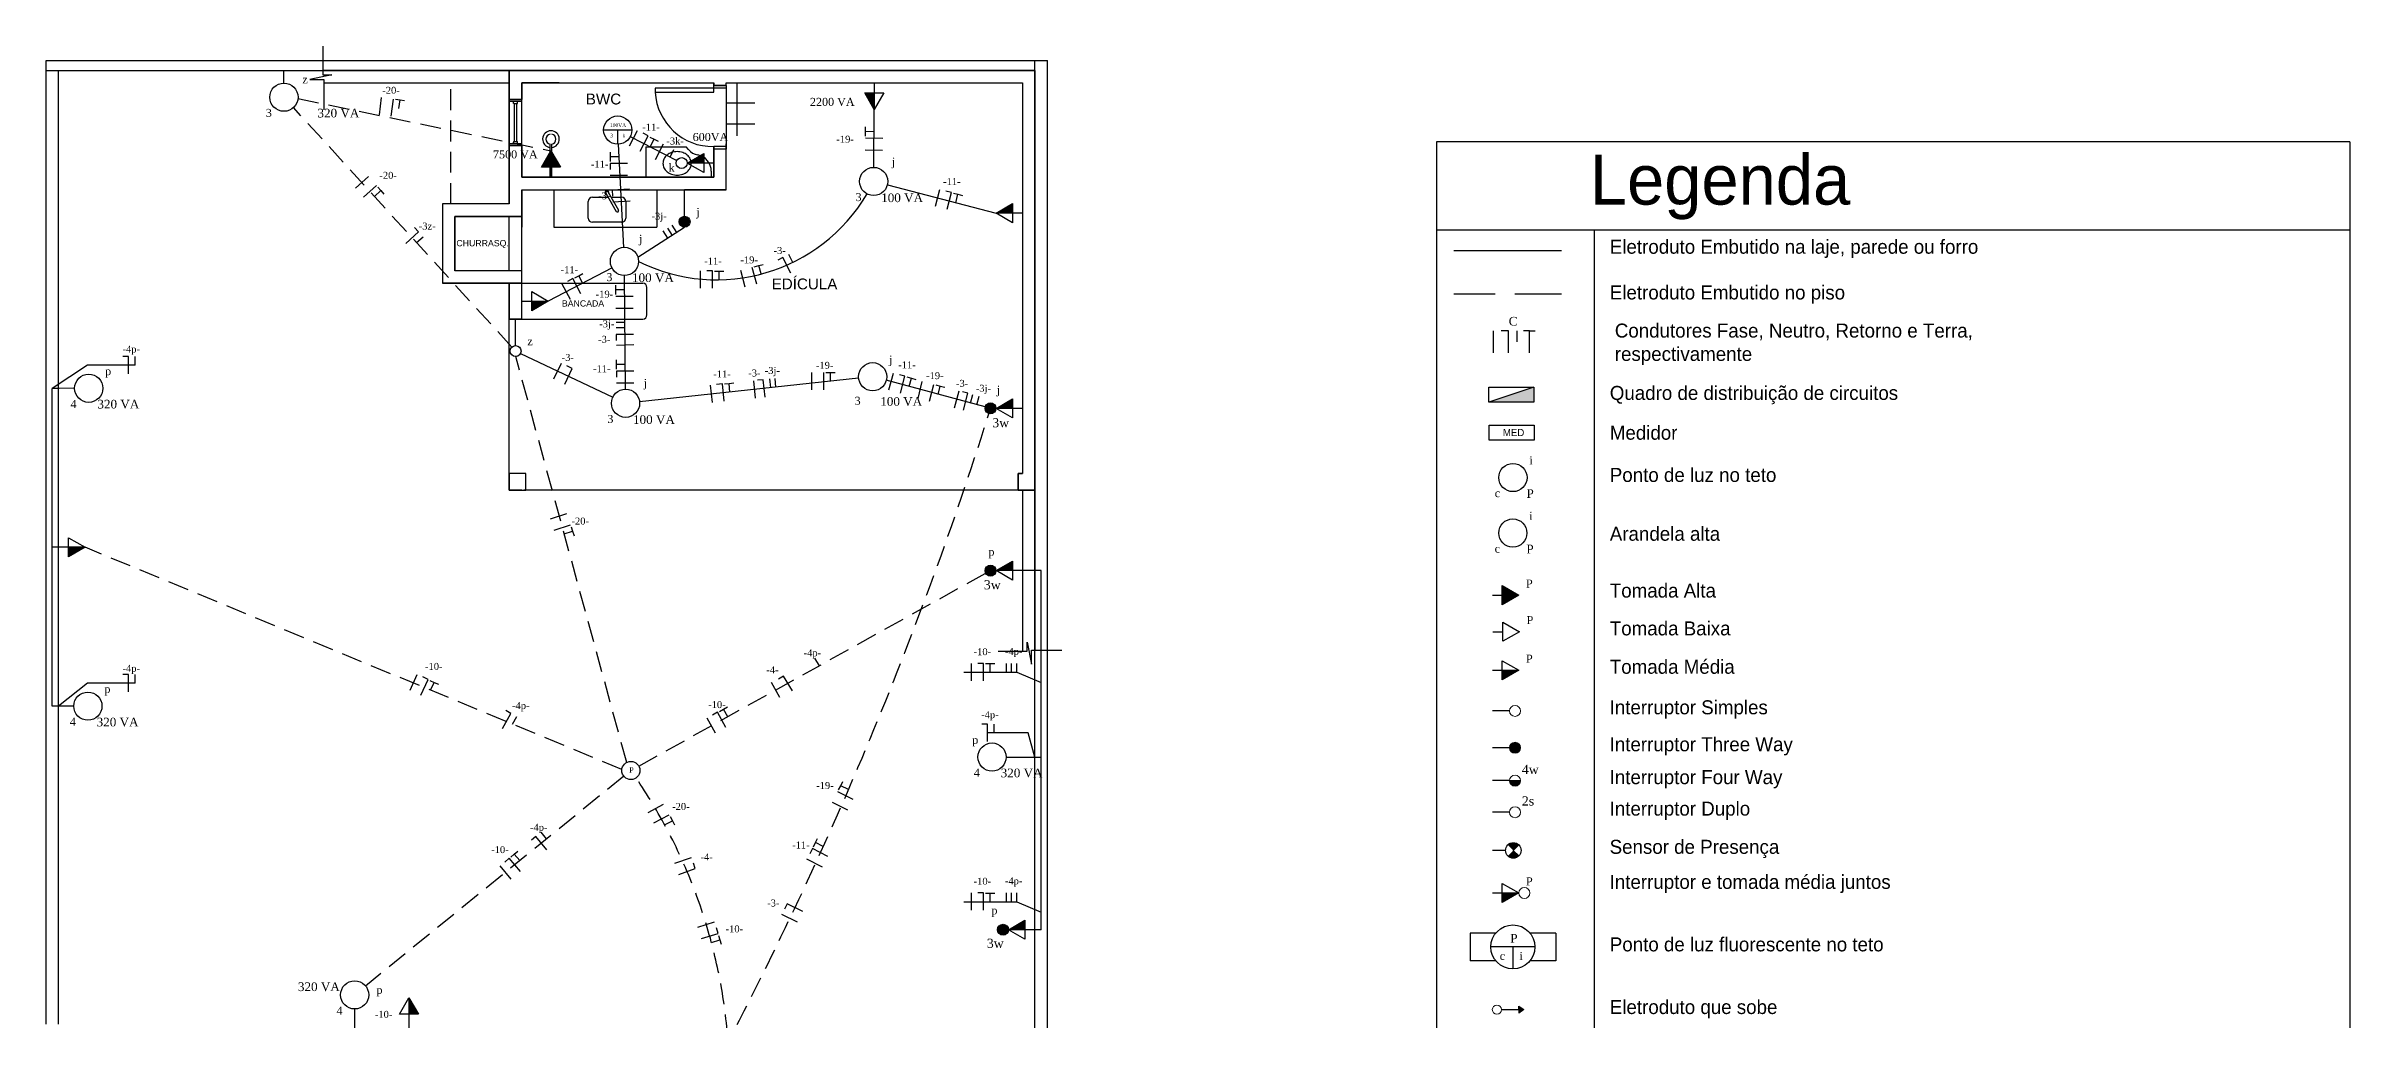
# Model space of a CAD drawing. Header units: millimetres. Extents: x 2693 to 5454, y 179 to 3196.
# Drawn here: x 2693 to 5454, y 2029 to 3196 of the extents above; entities that cross this region are included whole.
import ezdxf

# ---------------------------------------------------------------- set-up
doc = ezdxf.new("R2010")
doc.units = ezdxf.units.MM
doc.header["$LTSCALE"] = 50
doc.linetypes.add('DASHED', pattern=[0.75, 0.5, -0.25])
for name, color, linetype in [('ABE', 250, 'Continuous'), ('ALV', 250, 'Continuous'), ('Eletrical', 2, 'Continuous'), ('FIAÇÃO', 10, 'Continuous'), ('LOU', 7, 'Continuous'), ('PISO', 9, 'Continuous'), ('PROJ-COB', 7, 'DASHED'), ('TX-F', 250, 'Continuous'), ('TX-M', 250, 'Continuous')]:
    doc.layers.add(name, color=color, linetype=linetype)
doc.styles.add('ARIAL', font='times.ttf')
doc.styles.add('ROMANS', font='arial.ttf')

# ---------------------------------------------------------------- blocks, each defined once
blk = doc.blocks.new('F-N')
at = {"layer": 'FIAÇÃO'}
blk.add_line((2562, 1254.6), (2562, 1275.4), dxfattribs=at)
at = {"layer": 'FIAÇÃO', "color": 5}
blk.add_lwpolyline([(2576.3, 1254.6), (2576.3, 1275.4), (2569.3, 1275.4)], dxfattribs=at)
blk = doc.blocks.new('F-N-T')
at = {"layer": 'FIAÇÃO', "color": 1}
blk.add_line((2562, 1284.1), (2562, 1304.9), dxfattribs=at)
at = {"layer": 'FIAÇÃO', "color": 3}
blk.add_line((2584.3, 1294.3), (2584.3, 1304.7), dxfattribs=at)
at = {"layer": 'FIAÇÃO', "color": 5}
blk.add_lwpolyline([(2576.3, 1284.1), (2576.3, 1304.9), (2569.3, 1304.9)], dxfattribs=at)
at = {"layer": 'FIAÇÃO', "color": 3}
blk.add_lwpolyline([(2578.8, 1304.7), (2584.3, 1304.7), (2589.9, 1304.7)], dxfattribs=at)
blk = doc.blocks.new('F-F')
at = {"layer": 'FIAÇÃO'}
for p, q in [((2562, 1222.3), (2562, 1243.1)), ((2576.3, 1222.3), (2576.3, 1243.1))]:
    blk.add_line(p, q, dxfattribs=at)
at = {"layer": 'FIAÇÃO', "color": 3}
blk.add_line((2584.3, 1232.7), (2584.3, 1243.1), dxfattribs=at)
blk.add_lwpolyline([(2578.8, 1243.1), (2584.3, 1243.1), (2589.9, 1243.1)], dxfattribs=at)
blk = doc.blocks.new('RRR')
at = {"layer": 'FIAÇÃO', "color": 18, "true_color": 0x000000}
for p, q in [((2630.9, 1399), (2630.9, 1409.5)), ((2637.2, 1399), (2637.2, 1409.5)), ((2643.4, 1399), (2643.4, 1409.5))]:
    blk.add_line(p, q, dxfattribs=at)
blk = doc.blocks.new('RN')
at = {"layer": 'FIAÇÃO', "color": 18, "true_color": 0x000000}
blk.add_line((2653.2, 1365.5), (2653.2, 1375.9), dxfattribs=at)
at = {"layer": 'FIAÇÃO', "color": 5}
blk.add_lwpolyline([(2645.2, 1355.1), (2645.2, 1375.9), (2638.3, 1375.9)], dxfattribs=at)
blk = doc.blocks.new('F-R')
at = {"layer": 'FIAÇÃO'}
blk.add_line((2562, 1192.4), (2562, 1213.3), dxfattribs=at)
at = {"layer": 'FIAÇÃO', "color": 18, "true_color": 0x000000}
blk.add_line((2576.3, 1202.9), (2576.3, 1213.3), dxfattribs=at)

msp = doc.modelspace()

# ---------------------------------------------------------------- hatches: boundary and pattern name
for points in [[(4475.6, 2787.6), (4421.6, 2769.6), (4475.6, 2769.6)], [(4457.7, 2538.4), (4437.9, 2549.8), (4437.9, 2527)], [(4457.7, 2448.4), (4437.9, 2448.4), (4437.9, 2437)], [(4459.7, 2355.5, 1), (4446.5, 2355.5, 1)], [(4459.7, 2316.1), (4446.5, 2316.1, 1)], [(4457.7, 2181.5), (4437.9, 2181.5), (4437.9, 2170.1)]]:
    msp.add_hatch(color=256).paths.add_polyline_path(points)
h = msp.add_hatch(color=256)
edge = h.paths.add_edge_path()
edge.add_arc((4451.1, 2232.5), 9.29, 45.0002, 135)
edge.add_line((4444.5, 2239.1), (4451.1, 2232.5))
edge.add_line((4451.1, 2232.5), (4457.6, 2239.1))
edge = h.paths.add_edge_path()
edge.add_arc((4451.1, 2232.5), 9.29, 225.0002, 315)
edge.add_line((4457.6, 2226), (4451.1, 2232.5))
edge.add_line((4451.1, 2232.5), (4444.5, 2226))
h = msp.add_hatch(color=256)
h.dxf.hatch_style = 1
h.paths.add_polyline_path([(4463.7, 2041.7), (4457.5, 2045.9), (4457.5, 2041.7), (4457.5, 2037.6)])
at = {"layer": 'Eletrical'}
for points in [[(3685.4, 3120.5), (3685.4, 3140.3), (3674, 3140.3)], [(3297.9, 3071), (3286.5, 3051.2), (3309.3, 3051.2)], [(3461.2, 3056.2), (3480.9, 3056.2), (3480.9, 3067.6)], [(3831.2, 2996.3), (3850.9, 2996.3), (3850.9, 3007.7)], [(3294.7, 2890.8), (3274.9, 2890.8), (3274.9, 2879.3)], [(3831.2, 2762.3), (3850.9, 2762.3), (3850.9, 2773.7)], [(2739.7, 2595.8), (2719.9, 2595.8), (2719.9, 2584.3)], [(3831.2, 2567.8), (3850.9, 2567.8), (3850.9, 2579.3)], [(3846.2, 2137.4), (3865.9, 2137.4), (3865.9, 2148.8)], [(3127.7, 2056), (3127.7, 2036.2), (3139.2, 2036.2)]]:
    msp.add_hatch(color=256, dxfattribs=at).paths.add_polyline_path(points)
h = msp.add_hatch(color=256, dxfattribs=at)
h.dxf.hatch_style = 1
h.paths.add_polyline_path([(3464.6, 2985.9, 1), (3451.4, 2985.9, 1)])
h = msp.add_hatch(color=256, dxfattribs=at)
h.dxf.hatch_style = 1
h.paths.add_polyline_path([(3831.2, 2762.3, 1), (3818, 2762.3, 1)])
h = msp.add_hatch(color=256, dxfattribs=at)
h.dxf.hatch_style = 1
h.paths.add_polyline_path([(3831.2, 2567.8, 1), (3818, 2567.8, 1)])
h = msp.add_hatch(color=256, dxfattribs=at)
h.dxf.hatch_style = 1
h.paths.add_polyline_path([(3846.2, 2137.4, 1), (3833, 2137.4, 1)])
at = {"layer": 'PISO'}
h = msp.add_hatch(dxfattribs=at)
h.set_pattern_fill('NET', color=256, scale=200, style=0)
h.set_pattern_definition([(0, (-15103.797, 2853.36), (0, 25), []), (90, (-15103.797, 2853.36), (-25, 2e-15), [])])
h.paths.add_polyline_path([(3542.2, 3152.3), (3507.9, 3152.3), (3507.9, 3149.1), (3507.9, 3146.1), (3507.9, 3089), (3542.2, 3089)])

# ---------------------------------------------------------------- linework, layer by layer
for p, q in [((5453.6, 3081.9), (4358.9, 3081.9)), ((4358.9, 3081.9), (4358.9, 1567.5)), ((5453.6, 3081.9), (5453.6, 1567.5)), ((3457.9, 2992.5, -6), (3457.9, 2992.5, -6)), ((5453.6, 2976), (4358.9, 2976)), ((4548, 2976), (4548, 1567.5)), ((4379.7, 2951.3), (4508.8, 2951.3)), ((4379.7, 2899.4), (4429.5, 2899.4)), ((4452.8, 2899.4), (4508.8, 2899.4)), ((4427.5, 2828.9), (4427.5, 2855)), ((4455.5, 2842), (4455.5, 2855)), ((4470.3, 2855), (4463.4, 2855)), ((4470.3, 2828.9), (4470.3, 2855)), ((4470.3, 2855), (4477.2, 2855)), ((3255.4, 2837.5, -6), (3255.4, 2837.5, -6)), ((4475.6, 2787.6), (4421.6, 2769.6)), ((2700.4, 2667.9, -6), (2700.4, 2667.9, -6)), ((4426, 2538.4), (4437.9, 2538.4)), ((4426.7, 2494.6), (4438.7, 2494.6)), ((4426, 2448.4), (4437.9, 2448.4)), ((4437.9, 2448.4), (4457.7, 2448.4)), ((4446.5, 2399.7), (4426, 2399.7)), ((4446.5, 2355.5), (4426, 2355.5)), ((4446.5, 2316.1), (4426, 2316.1)), ((4446.5, 2316.1), (4459.7, 2316.1)), ((4446.5, 2278.3), (4426, 2278.3)), ((4451.1, 2232.5), (4457.6, 2239.1)), ((4441.8, 2232.5), (4426, 2232.5)), ((4451.1, 2232.5), (4457.6, 2226)), ((4426, 2181.5), (4437.9, 2181.5)), ((4437.9, 2181.5), (4457.7, 2181.5)), ((4430.1, 2133.5), (4399.3, 2133.5)), ((4399.3, 2133.5), (4399.3, 2100.2)), ((4501.9, 2133.5), (4471, 2133.5)), ((4501.9, 2133.5), (4501.9, 2100.2)), ((4430.1, 2100.2), (4399.3, 2100.2)), ((4477, 2116.8), (4424.2, 2116.8)), ((4450.6, 2116.8), (4450.6, 2090.5)), ((4501.9, 2100.2), (4471, 2100.2)), ((4457.5, 2041.7), (4457.5, 2045.9)), ((4457.5, 2045.9), (4463.7, 2041.7)), ((4436.9, 2041.7), (4457.5, 2041.7)), ((4457.5, 2041.7), (4457.5, 2037.6)), ((4463.7, 2041.7), (4457.5, 2037.6))]:
    msp.add_line(p, q)
for points in [[(4445.4, 2828.9), (4445.4, 2855), (4436.7, 2855)], [(4421.6, 2787.6), (4475.6, 2787.6), (4475.6, 2769.6), (4421.6, 2769.6), (4421.6, 2787.6)], [(4422.3, 2742), (4476.2, 2742), (4476.2, 2724.1), (4422.3, 2724.1), (4422.3, 2742)]]:
    msp.add_lwpolyline(points)
for points in [[(4437.9, 2549.8), (4457.7, 2538.4), (4437.9, 2527)], [(4438.7, 2506), (4458.5, 2494.6), (4438.7, 2483.1)], [(4437.9, 2459.8), (4457.7, 2448.4), (4437.9, 2437)], [(4437.9, 2192.9), (4457.7, 2181.5), (4437.9, 2170.1)]]:
    msp.add_lwpolyline(points, close=True)
for centre, radius in [((4450.6, 2679.4), 16.9), ((4450.5, 2612.9), 16.9), ((4451.1, 2232.5), 9.29), ((4450.6, 2116.8), 26.4)]:
    msp.add_circle(centre, radius)
at = {"lineweight": 20}
for centre, radius in [((4453.1, 2399.7), 6.58), ((4453.1, 2355.5), 6.58), ((4453.1, 2316.1), 6.58), ((4453.1, 2278.3), 6.58), ((4464.3, 2181.5), 6.58), ((4431.4, 2041.7), 5.48)]:
    msp.add_circle(centre, radius, dxfattribs=at)
at = {"layer": 'ABE'}
for p, q in [((3262.9, 3132.3, -6), (3247.9, 3132.3, -6)), ((3253.9, 3127.5, -6), (3253.9, 3082.1, -6)), ((3256.9, 3082.1, -6), (3256.9, 3127.5, -6)), ((3247.9, 3077.3, -6), (3262.9, 3077.3, -6)), ((3262.9, 2912.3, -6), (3247.9, 2912.3, -6))]:
    msp.add_line(p, q, dxfattribs=at)
at = {"layer": 'ALV', "elevation": -6}
for points in [[(3877.9, 3124.3), (3877.9, 3167.3), (3247.9, 3167.3), (3247.9, 3132.3), (3262.9, 3132.3), (3262.9, 3152.3), (3307.9, 3152.3), (3492.9, 3152.3), (3492.9, 3149.1), (3507.9, 3149.1), (3507.9, 3152.3), (3862.9, 3152.3), (3862.9, 2684.3), (3857.9, 2684.3), (3857.9, 2664.3), (3862.9, 2664.3), (3877.9, 2664.3)], [(3262.9, 2927.3), (3182.9, 2927.3), (3182.9, 2992.3), (3262.9, 2992.3), (3262.9, 3024.3), (3507.9, 3024.3), (3507.9, 3073.1), (3492.9, 3073.1), (3492.9, 3039.3), (3422.9, 3039.3), (3262.9, 3039.3), (3262.9, 3077.3), (3247.9, 3077.3), (3247.9, 3039.3), (3247.9, 3024.3), (3247.9, 3007.3), (3167.9, 3007.3), (3167.9, 2912.3), (3247.9, 2912.3), (3262.9, 2912.3)], [(3262.9, 2912.3), (3247.9, 2912.3), (3247.9, 2869.3), (3262.9, 2869.3)], [(3267.9, 2684.3), (3247.9, 2684.3), (3247.9, 2664.3), (3262.9, 2664.3), (3267.9, 2664.3)]]:
    msp.add_lwpolyline(points, close=True, dxfattribs=at)
at = {"layer": 'Eletrical'}
for p, q in [((2977.9, 3152.1, -6), (2977.7, 3167.3, -6)), ((3685.4, 3152.3, -6), (3685.4, 3120.5, -6)), ((3684.8, 3051.1, -6), (3685.4, 3120.5, -6)), ((3385.2, 2955.2, -6), (3378.8, 3078.9, -6)), ((3392.9, 3088, -6), (3448.7, 3059.2, -6)), ((3297.9, 3039.3, -6), (3297.9, 3051.2, -6)), ((3492.9, 3056.2, -6), (3461.2, 3056.2, -6)), ((3457.9, 2992.5, -6), (3457.9, 3024.3, -6)), ((3701, 3030, -6), (3831.2, 2996.3, -6)), ((3862.9, 2996.3, -6), (3831.2, 2996.3, -6)), ((3402.1, 2943.5, -6), (3458, 2979.3, -6)), ((3371.1, 2930.6, -6), (3294.7, 2890.8, -6)), ((3387.2, 2785.3, -3.3), (3386.2, 2921.5, -5.7)), ((3262.9, 2890.8, -6), (3294.7, 2890.8, -6)), ((3255.4, 2837.5, -6), (3255.4, 2869.3, -6)), ((3261.4, 2828.1, -5.9), (3372.1, 2775.6, -3.3)), ((3666.6, 2798.4, -5.8), (3404.1, 2770.2, -3.2)), ((3818.2, 2764, -11.7), (3699.7, 2795.9, -6.7)), ((2700.4, 2405.3, -6), (2700.4, 2786.2, -6)), ((2708.8, 2786.2, 0.4), (2700.4, 2786.2, -6)), ((2727.1, 2786.4, 0.4), (2708.8, 2786.2, 0.4)), ((3862.9, 2762.3, -12), (3831.2, 2762.3, -12)), ((3885.4, 2567.8, -6), (3831.2, 2567.8, -6)), ((3885.4, 2137.4, -6), (3885.4, 2567.8, -6)), ((2707.9, 2405.3, -6), (2700.4, 2405.3, -6)), ((2726.2, 2405.4, -6), (2707.9, 2405.3, -6)), ((3869.8, 2373.6, -1.8), (3821.1, 2373.6, -1.8)), ((3877.9, 2344.4, -6), (3869.8, 2373.6, -1.8)), ((3843.3, 2344.4, -6), (3885.4, 2344.4, -6)), ((3885.4, 2137.4, -6), (3846.2, 2137.4, -6))]:
    msp.add_line(p, q, dxfattribs=at)
at = {"layer": 'Eletrical', "linetype": 'DASHED'}
for p, q in [((3251, 2835.8, -6), (2989.3, 3122.7, -6)), ((2994.7, 3133.5, -6), (3297.9, 3071, -6)), ((3388.7, 2337.9, -6), (3255.8, 2824.3, -6)), ((3382.9, 2329.6, -6), (2739.7, 2595.8, -6)), ((3403.2, 2333.6, -6), (3818.8, 2564.7, -6)), ((3385.2, 2321.4, -6), (3075.8, 2070, -6))]:
    msp.add_line(p, q, dxfattribs=at)
at = {"layer": 'Eletrical'}
for points, elevation in [([(3696.8, 3140.3), (3685.4, 3120.5), (3674, 3140.3)], -6), ([(3286.5, 3051.2), (3297.9, 3071), (3309.3, 3051.2)], -6), ([(3480.9, 3044.8), (3461.2, 3056.2), (3480.9, 3067.6)], -6), ([(3850.9, 2984.8), (3831.2, 2996.3), (3850.9, 3007.7)], -6), ([(3274.9, 2902.2), (3294.7, 2890.8), (3274.9, 2879.3)], -6), ([(3850.9, 2750.8), (3831.2, 2762.3), (3850.9, 2773.7)], -12), ([(2719.9, 2607.2), (2739.7, 2595.8), (2719.9, 2584.3)], -6), ([(3850.9, 2556.4), (3831.2, 2567.8), (3850.9, 2579.3)], -6), ([(3865.9, 2126), (3846.2, 2137.4), (3865.9, 2148.8)], -6), ([(3116.3, 2036.2), (3127.7, 2056), (3139.2, 2036.2)], -6)]:
    msp.add_lwpolyline(points, close=True, dxfattribs=dict(at, elevation=elevation))
at = {"layer": 'Eletrical', "elevation": -6}
for points in [[(3394.8, 3095.8), (3361, 3095.8)], [(3377.9, 3078.9), (3377.9, 3095.8)], [(2739.7, 2595.8), (2700.4, 2595.8)], [(3127.7, 2056), (3127.7, 2016.8), (3062.9, 2016.8), (3062.9, 2024.3), (3062.7, 2042.5)]]:
    msp.add_lwpolyline(points, dxfattribs=at)
at = {"layer": 'Eletrical'}
for points in [[(2799.6, 2814), (2742.6, 2814), (2700.4, 2786.2)], [(2799.6, 2433), (2742.6, 2433), (2707.9, 2405.3)]]:
    msp.add_lwpolyline(points, dxfattribs=at)
for points in [[(3792.5, 2446.2, -3.8), (3856.1, 2446.2, -8.9), (3885.4, 2433.7, -6)], [(3792.5, 2171, -3.8), (3856.1, 2171, -8.9), (3885.4, 2158.6, -6)]]:
    msp.add_polyline3d(points, dxfattribs=at)
for centre, radius in [((2977.9, 3135.2, -6), 16.9), ((3377.9, 3095.8, -6), 16.9), ((3454.6, 3056.2, -6), 6.58), ((3684.6, 3034.2, -6), 16.9), ((3458, 2985.9, -6), 6.58), ((3386, 2938.4, -6), 16.9), ((3255.5, 2830.9, -6), 6.58), ((3683.4, 2800.2, -6), 16.9), ((2744, 2786.4, 0.4), 16.9), ((3387.3, 2768.4, -3), 16.9), ((3824.6, 2762.3, -12), 6.58), ((3824.6, 2567.8, -6), 6.58), ((2743, 2405.4, -6), 16.9), ((3826.4, 2344.4, -6), 16.9), ((3393.7, 2328.3, -6), 10.9), ((3839.6, 2137.4, -6), 6.58), ((3062.7, 2059.4, -6), 16.9)]:
    msp.add_circle(centre, radius, dxfattribs=at)
msp.add_arc((3496.4, 3125.7, -6), 209.3, 243.4851, 329.4757, dxfattribs=at)
at = {"layer": 'Eletrical', "linetype": 'DASHED'}
for centre, radius, start, end in [((-614.1, 4155.4, -18), 4652.2, 323.0337, 342.5752), ((2869, 1956.7, -6), 642.9, 291.3357, 34.3393)]:
    msp.add_arc(centre, radius, start, end, dxfattribs=at)
at = {"layer": 'FIAÇÃO', "color": 18, "true_color": 0x000000}
for p, q in [((3386.6, 2865, -4.7), (3376.2, 2865, -4.7)), ((3386.6, 2858.8, -4.7), (3376.2, 2858.8, -4.7)), ((3561.3, 2787.1, -4.8), (3560.2, 2797.5, -4.8)), ((3567.5, 2787.8, -4.8), (3566.4, 2798.1, -4.8)), ((3800.7, 2768.7, -11.3), (3803.4, 2778.8, -11.3)), ((3808.4, 2766.6, -11.3), (3811.1, 2776.7, -11.3)), ((3619.7, 2453.9, -6), (3614.3, 2462.8, -6))]:
    msp.add_line(p, q, dxfattribs=at)
at = {"layer": 'FIAÇÃO'}
for p, q in [((3397.2, 2838.4, -4.2), (3376.4, 2837.8, -4.2)), ((3543.1, 2774.7, -4.6), (3541.2, 2795.4, -4.6)), ((3781.5, 2763.1, -10.3), (3787, 2783.2, -10.3)), ((3572.1, 2415.6, -6), (3562, 2433.8, -6))]:
    msp.add_line(p, q, dxfattribs=at)
at = {"layer": 'FIAÇÃO', "color": 5}
for points, elevation in [([(3397, 2850.7), (3376.2, 2850.7), (3376.2, 2843.8)], -4.7), ([(3554.4, 2775.9), (3552.2, 2796.6), (3545.3, 2795.9)], -4.8), ([(3792.2, 2760.2), (3797.6, 2780.3), (3790.9, 2782.1)], -10.7), ([(3587.2, 2423.6), (3576.4, 2441.4), (3570.5, 2437.8)], -6)]:
    msp.add_lwpolyline(points, dxfattribs=dict(at, elevation=elevation))
at = {"layer": 'LOU'}
for p, q in [((3296.9, 3039.3, -6), (3296.9, 3079, -6)), ((3298.9, 3039.3, -6), (3298.9, 3079, -6)), ((3411.6, 3075.7, -6), (3459.8, 3075.7, -6)), ((3411.6, 3075.7, -6), (3411.6, 3039.3, -6)), ((3298.9, 3039.3, -6), (3296.9, 3039.3, -6)), ((3492.9, 3039.3, -6), (3422.9, 3039.3, -6))]:
    msp.add_line(p, q, dxfattribs=at)
at = {"layer": 'LOU', "elevation": -6}
msp.add_lwpolyline([(3466.1, 3055.9, 0.116509), (3464.9, 3061.1, 0.10422), (3461.2, 3065.8, 0.090532), (3455.8, 3068.8, 0.08277), (3449.1, 3070, 0.08277), (3442.5, 3068.8, 0.090532), (3437.1, 3065.8, 0.10422), (3433.3, 3061.1, 0.116509), (3432.1, 3055.9, 0.116509), (3433.3, 3050.6, 0.10422), (3437.1, 3045.9, 0.090532), (3442.5, 3042.9, 0.08277), (3449.1, 3041.8, 0.08277), (3455.8, 3042.9, 0.090532), (3461.2, 3045.9, 0.10422), (3464.9, 3050.6, 0.116509)], format="xyb", close=True, dxfattribs=at)
at = {"layer": 'LOU'}
for radius, start, end in [(10, 275.7392, 264.2608), (6, 99.5941, 260.4059), (6, 279.5941, 80.4059)]:
    msp.add_arc((3297.9, 3084.9, -6), radius, start, end, dxfattribs=at)
at = {"layer": 'PISO'}
for p, q in [((3507.9, 3149.1, -6), (3492.9, 3149.1, -6)), ((3507.9, 3149.1, -6), (3507.9, 3146.1, -6)), ((3247.9, 3132.3, -6), (3247.9, 3077.3, -6)), ((3262.9, 3129.9, -6), (3247.9, 3129.9, -6)), ((3262.9, 3077.3, -6), (3262.9, 3132.3, -6)), ((3507.9, 3146.1, -6), (3492.9, 3146.1, -6)), ((3247.9, 3079.7, -6), (3262.9, 3079.7, -6)), ((3252.9, 3082.1, -6), (3252.9, 3079.7, -6)), ((3252.9, 3082.1, -6), (3257.9, 3082.1, -6)), ((3257.9, 3079.7, -6), (3257.9, 3082.1, -6)), ((3492.9, 3076.1, -6), (3492.9, 3073.1, -6)), ((3507.9, 3076.1, -6), (3492.9, 3076.1, -6)), ((3507.9, 3073.1, -6), (3492.9, 3073.1, -6)), ((3507.9, 3076.1, -6), (3507.9, 3073.1, -6)), ((3507.9, 3076.1, -6), (3507.9, 3073.1, -6))]:
    msp.add_line(p, q, dxfattribs=at)
at = {"layer": 'PROJ-COB'}
msp.add_line((3177.9, 3007.3, -6), (3177.9, 3152.3, -6), dxfattribs=at)
at = {"layer": 'TX-F'}
for p, q in [((2692.9, 3179.3, -6), (3892.9, 3179.3, -6)), ((2692.9, 2024.3, -6), (2692.9, 3179.3, -6)), ((3024.5, 3196.5, -6), (3024.5, 3161.8, -6)), ((3877.9, 1884.3, -6), (3877.9, 3179.3, -6)), ((3892.9, 1884.3, -6), (3892.9, 3179.3, -6)), ((2692.9, 3167.3, -6), (3877.9, 3167.3, -6)), ((2707.9, 2024.3, -6), (2707.9, 3167.3, -6)), ((3035.2, 3161.8, -6), (3009, 3156.5, -6)), ((3009, 3156.5, -6), (3025.7, 3156.5, -6)), ((3247.9, 3167.3, -6), (3024.5, 3167.3, -6)), ((3024.5, 3161.8, -6), (3035.2, 3161.8, -6)), ((3025.7, 3156.5, -6), (3025.7, 3120.1, -6)), ((3025.7, 3152.3, -6), (3247.9, 3152.3, -6)), ((3247.9, 3039.3, -6), (3247.9, 3167.3, -6)), ((3247.9, 3167.3, -6), (3877.9, 3167.3, -6)), ((3262.9, 3152.3, -6), (3262.9, 3152.3, -6)), ((3307.9, 3152.3, -6), (3262.9, 3152.3, -6)), ((3262.9, 3152.3, -6), (3262.9, 3132.3, -6)), ((3307.9, 3152.3, -6), (3492.9, 3152.3, -6)), ((3492.9, 3149.1, -6), (3492.9, 3152.3, -6)), ((3492.9, 3141.1, -6), (3492.9, 3149.1, -6)), ((3507.9, 3152.3, -6), (3862.9, 3152.3, -6)), ((3507.9, 3149.1, -6), (3507.9, 3152.3, -6)), ((3862.9, 3152.3, -6), (3862.9, 2684.3, -6)), ((3877.9, 3167.3, -6), (3877.9, 3124.3, -6)), ((3252.9, 3127.5, -6), (3252.9, 3129.9, -6)), ((3253.9, 3127.5, -6), (3252.9, 3127.5, -6)), ((3253.9, 3127.5, -6), (3257.9, 3127.5, -6)), ((3257.9, 3127.5, -6), (3257.9, 3129.9, -6)), ((3492.9, 3146.1, -6), (3422.9, 3146.1, -6)), ((3422.9, 3146.1, -6), (3422.9, 3141.1, -6)), ((3422.9, 3141.1, -6), (3492.9, 3141.1, -6)), ((3492.9, 3141.1, -6), (3492.9, 3146.1, -6)), ((3507.9, 3146.1, -6), (3507.9, 3076.1, -6)), ((3877.9, 3124.3, -6), (3877.9, 2472.6, -6)), ((3262.9, 3077.3, -6), (3262.9, 3039.3, -6)), ((3462.6, 3072.5, -6), (3459.8, 3075.7, -6)), ((3492.9, 3039.3, -6), (3492.9, 3076.1, -6)), ((3507.9, 3024.3, -6), (3507.9, 3079.3, -6)), ((3247.9, 3024.3, -6), (3247.9, 3039.3, -6)), ((3262.9, 3039.3, -6), (3492.9, 3039.3, -6)), ((3490, 3046.4, -6), (3490, 3039.3, -6)), ((3247.9, 3007.3, -6), (3247.9, 3024.3, -6)), ((3247.9, 3007.3, -6), (3247.9, 3024.3, -6)), ((3262.9, 2912.3, -6), (3262.9, 3024.3, -6)), ((3262.9, 2912.3, -6), (3262.9, 3024.3, -6)), ((3262.9, 2912.3, -6), (3262.9, 3024.3, -6)), ((3262.9, 3024.3, -6), (3507.9, 3024.3, -6)), ((3262.9, 3024.3, -6), (3262.9, 2979.3, -6)), ((3301.4, 3024.3, -6), (3301.4, 2979.3, -6)), ((3342.6, 2990.3, -6), (3342.6, 3010.3, -6)), ((3347.6, 3015.3, -6), (3366.4, 3015.3, -6)), ((3363.7, 3020, -6), (3376.2, 2998.3, -6)), ((3366.3, 3021.5, -6), (3378.8, 2999.8, -6)), ((3369.9, 3015.3, -6), (3382.6, 3015.3, -6)), ((3387.6, 3010.3, -6), (3387.6, 2990.3, -6)), ((3424.9, 3024.3, -6), (3424.9, 2979.3, -6)), ((3507.9, 3024.3, -6), (3457.9, 3024.3, -6)), ((3247.9, 3007.3, -6), (3167.9, 3007.3, -6)), ((3167.9, 3007.3, -6), (3167.9, 2912.3, -6)), ((3262.9, 2992.3, -6), (3182.9, 2992.3, -6)), ((3182.9, 2992.3, -6), (3182.9, 2927.3, -6)), ((3247.9, 2927.3, -6), (3247.9, 2992.3, -6)), ((3382.6, 2985.3, -6), (3347.6, 2985.3, -6)), ((3301.4, 2979.3, -6), (3424.9, 2979.3, -6)), ((3262.9, 2927.3, -6), (3182.9, 2927.3, -6)), ((3247.9, 2912.3, -6), (3167.9, 2912.3, -6)), ((3247.9, 2869.3, -6), (3247.9, 2912.3, -6)), ((3262.9, 2869.3, -6), (3262.9, 2912.3, -6)), ((3262.9, 2869.3, -6), (3262.9, 2912.3, -6)), ((3262.9, 2869.3, -6), (3262.9, 2912.3, -6)), ((3262.9, 2912.3, -6), (3407.9, 2912.3, -6)), ((3412.9, 2874.3, -6), (3412.9, 2907.3, -6)), ((3262.9, 2869.3, -6), (3247.9, 2869.3, -6)), ((3247.9, 2684.3, -6), (3247.9, 2869.3, -6)), ((3262.9, 2869.3, -6), (3407.9, 2869.3, -6)), ((3247.9, 2664.3, -6), (3247.9, 2684.3, -6)), ((3267.9, 2684.3, -6), (3247.9, 2684.3, -6)), ((3267.9, 2664.3, -6), (3267.9, 2684.3, -6)), ((3857.9, 2664.3, -6), (3857.9, 2684.3, -6)), ((3857.9, 2684.3, -6), (3862.9, 2684.3, -6)), ((3262.9, 2664.3, -6), (3247.9, 2664.3, -6)), ((3262.9, 2664.3, -6), (3267.9, 2664.3, -6)), ((3857.9, 2664.3, -6), (3265.4, 2664.3, -6)), ((3862.9, 2664.3, -6), (3857.9, 2664.3, -6)), ((3862.9, 2664.3, -6), (3862.9, 2471.4, -6)), ((3877.9, 2664.3, -6), (3862.9, 2664.3, -6)), ((3877.9, 2472.6, -6), (3877.9, 2664.3, -6)), ((3833.7, 2471.4, -6), (3868.4, 2471.4, -6)), ((3868.4, 2471.4, -6), (3868.4, 2482.1, -6)), ((3868.4, 2482.1, -6), (3873.7, 2455.9, -6)), ((3873.7, 2455.9, -6), (3873.7, 2472.6, -6)), ((3873.7, 2472.6, -6), (3910.1, 2472.6, -6))]:
    msp.add_line(p, q, dxfattribs=at)
for centre, radius, start, end in [((3491.6, 3144.9, -6), 68.8, 183.1335, 271.1087), ((3477.7, 3085.6, -6), 20, 221.1194, 258.9554), ((3470, 3046.4, -6), 20, 0, 78.9554), ((3347.6, 3010.3, -6), 5, 90, 180), ((3365, 3020.7, -6), 2.5, 336.8699, 263.1301), ((3365, 3020.7, -6), 1.5, 30, 210), ((3382.6, 3010.3, -6), 5, 0, 90), ((3347.6, 2990.3, -6), 5, 180, 270), ((3377.5, 2999.1, -6), 1.5, 210, 30), ((3382.6, 2990.3, -6), 5, 270, 0), ((3407.9, 2907.3, -6), 5, 0, 90), ((3407.9, 2874.3, -6), 5, 270, 0)]:
    msp.add_arc(centre, radius, start, end, dxfattribs=at)

# ---------------------------------------------------------------- block references
for name, p, rotation in [('RRR', (1978, 368.7, -6), 32.65564163813524), ('RN', (340, 4000.8, -6), 312.3717544324907), ('RN', (1842, 517.2, -6), 26.9629137918308), ('RN', (269.8, 2488.7, -6), 330.7515272602957), ('RN', (2094.6, -486.7, -6), 39.09485155727199)]:
    msp.add_blockref(name, p, dxfattribs=dict(rotation=rotation))
for name, p in [('RN', (146.4, 1448.5)), ('RN', (146.4, 1067.5)), ('RRR', (1212.7, 1047.1, -8.9)), ('RN', (1175.9, 1008, -1.8)), ('RRR', (1212.7, 772, -8.9))]:
    msp.add_blockref(name, p)
at = {"layer": 'FIAÇÃO', "lineweight": 20}
for name, p, rotation in [('F-F', (396.1, 2226.2, -6), 352.7231363786206), ('F-N-T', (526.6, 3110.6, -6), 332.7052643042379), ('F-F', (4894.6, 498.6, -6), 89.48512911583947), ('F-N-T', (4673.9, 479.4, -6), 90), ('F-R', (599.5, 3175.9, -6), 332.7052643042391), ('F-F', (457.8, 4151.8, -6), 311.1365197791555), ('F-N', (4777.9, 516.7, -6), 92.95777370671546), ('F-N-T', (956.5, 2404.3, -6), 345.4679755550657), ('F-F', (1380.6, 1054.2, -6), 15.25182791112462), ('F-N-T', (1659.9, 557.5, -6), 27.95095835270168), ('F-F', (4618.9, 319.9, -5.5), 90), ('F-N', (449, 2762.1, -4.9), 334.6210545043486), ('F-N-T', (4681.3, 230.5, -3.8), 90), ('F-N-T', (1081.4, 1218.5, -4.3), 6.140390108766216), ('F-N-T', (895.3, 2209.9, -7.9), 344.9437387095757), ('F-F', (956.5, 2206.5, -9.3), 346.0324583145362), ('F-F', (1348.1, 4693.5, -6), 287.8586093668482), ('F-N-T', (264.9, 2326.2, -6), 335.3449963433113), ('F-N-T', (1879.3, 6.2, -6), 29.05766187270205), ('F-F', (3606.6, -557.4, -18), 63.54276092507158), ('F-F', (1136.9, 3972.3, -6), 297.8520678517048), ('F-N-T', (3604.7, -653.1, -18), 63.01027326539685), ('F-N-T', (2132.6, -440.8, -6), 40.42236417774741), ('F-N', (1412.9, 4217.8, -6), 289.3784196021588), ('F-N', (3599, -706.1, -18), 64.02112273174794), ('F-N-T', (1498.3, 4216.5, -6), 286.965516700064)]:
    msp.add_blockref(name, p, dxfattribs=dict(at, rotation=rotation))
for name, p in [('F-N-T', (915.2, 1622.1, -6)), ('F-F', (1048.5, 1562.1, -5.5)), ('F-N-T', (1240, 1151.8, -6.4)), ('F-N-T', (1240, 876.7, -6.4))]:
    msp.add_blockref(name, p, dxfattribs=at)

# ---------------------------------------------------------------- texts
for s, p in [('Eletroduto Embutido na laje, parede ou forro', (4566.7, 2947.6)), ('Eletroduto Embutido no piso', (4566.7, 2892.8)), ('Quadro de distribuição de circuitos', (4566.7, 2772.4)), ('Medidor', (4566.7, 2724.7))]:
    msp.add_text(s, height=16.78).set_placement(p)
at = {"lineweight": 20, "style": 'ARIAL'}
for s, height, p in [('C', 10.4, (4445.6, 2861.5)), ('i', 9.59, (4470.3, 2695.2)), ('c', 9.59, (4428.8, 2655.9)), ('i', 9.59, (4470.2, 2628.7)), ('c', 9.59, (4428.7, 2589.4)), ('4w', 10.97, (4461.3, 2324.1)), ('2s', 10.97, (4461.3, 2286.3)), ('c', 9.59, (4434.8, 2101.3)), ('i', 9.59, (4458.5, 2101.1))]:
    msp.add_text(s, height=height, dxfattribs=at).set_placement(p)
at = {"attachment_point": 1}
for s, width, gutter_width, insert, char_height in [('Legenda', 214.035, 6.25, (4542.8, 3066.4), 59.93), ('Condutores Fase, Neutro, Retorno e Terra, ^Jrespectivamente', 1102.263, 51.6, (4572.7, 2863.9), 16.78), ('MED', 4.982, 6.25, (4438.6, 2737.6), 8.63), ('Ponto de luz no teto', 574.736, 51.6, (4566.7, 2690.9), 16.78), ('Arandela alta', 622.828, 51.6, (4566.7, 2620.4), 16.78), ('Tomada Alta', 320.477, 51.6, (4566.7, 2552.3), 16.78), ('Tomada Baixa', 414.667, 51.6, (4566.7, 2507), 16.78), ('Tomada Média', 354.117, 51.6, (4566.7, 2461), 16.78), ('Interruptor Simples', 354.117, 51.6, (4566.5, 2412.4), 16.78), ('Interruptor Three Way', 354.117, 51.6, (4566.5, 2368.1), 16.78), ('Interruptor Four Way', 354.117, 51.6, (4566.5, 2328.7), 16.78), ('Interruptor Duplo', 354.117, 51.6, (4566.5, 2291), 16.78), ('Sensor de Presença', 354.117, 51.6, (4566.5, 2245.2), 16.78), ('Interruptor e tomada média juntos', 354.117, 51.6, (4566.5, 2203.2), 16.78), ('Ponto de luz fluorescente no teto', 574.736, 51.6, (4566.7, 2128.3), 16.78), ('Eletroduto que sobe', 574.736, 51.6, (4566.7, 2053.2), 16.78)]:
    msp.add_mtext_dynamic_manual_height_columns(s, width=width, gutter_width=gutter_width, heights=[0], dxfattribs=dict(at, insert=insert, char_height=char_height))
at = {"lineweight": 20, "width": 59.54, "attachment_point": 8, "style": 'ARIAL'}
for insert, char_height in [((4471.2, 2655), 10.402), ((4471.1, 2588.5), 10.402), ((4470.3, 2547.5), 9.589), ((4471, 2503.7), 9.589), ((4470.3, 2457.5), 9.589), ((4470.3, 2190.6), 9.589), ((4451.8, 2122), 10.402)]:
    msp.add_mtext('{\\H0.0275x;\\P\\P}P', dxfattribs=dict(at, insert=insert, char_height=char_height))
at = {"layer": 'Eletrical', "style": 'ARIAL'}
for s, height, p in [('z', 9.59, (3000, 3151.7, -6)), ('3', 9.59, (2956.2, 3111.6, -6)), ('k', 9.59, (3438.9, 3046, -6)), ('j', 9.59, (3706.4, 3053.2, -6)), ('3', 9.59, (3662.9, 3010.7, -6)), ('j', 9.59, (3472.1, 2992.9, -6)), ('j', 9.59, (3403.4, 2960.8, -6)), ('3', 9.59, (3364.3, 2914.8, -6)), ('z', 9.59, (3269.6, 2837.9, -6)), ('j', 9.59, (3703.1, 2816, -6)), ('p', 9.59, (2763.7, 2802.1, 0.4)), ('j', 9.59, (3409, 2788, -6)), ('j', 9.59, (3832.2, 2779.8, -6)), ('4', 9.59, (2722.2, 2762.8, 0.4)), ('3', 9.59, (3661.8, 2766.6)), ('3', 9.59, (3365.5, 2744.8, -3)), ('3w', 10.97, (3826.7, 2739.6, -6)), ('p', 9.59, (3822.1, 2585.7, -6)), ('3w', 10.97, (3816.6, 2545.4, -6)), ('p', 9.59, (2762.8, 2421.2, -6)), ('4', 9.59, (2721.3, 2381.9, -6)), ('p', 9.59, (3802.7, 2360.2, -6)), ('4', 9.59, (3804.6, 2320.9, -6)), ('p', 9.59, (3825.7, 2155.9, -6)), ('3w', 10.97, (3820.2, 2115.7, -6)), ('4', 9.59, (3041, 2035.8, -6)), ('p', 9.59, (3088.8, 2060.6, -6))]:
    msp.add_text(s, height=height, dxfattribs=at).set_placement(p)
at = {"layer": 'Eletrical', "lineweight": 20, "style": 'ARIAL'}
for s, p in [('100VA', (3368.7, 3099.5)), ('3', (3368.9, 3087.1)), ('k', (3383.7, 3087.1))]:
    msp.add_text(s, height=4.28, dxfattribs=at).set_placement(p)
at = {"layer": 'Eletrical', "style": 'ARIAL'}
for s, insert, char_height, width, attachment_point in [('{\\H0.0275x;\\P\\P}320 VA', (3043.2, 3110.7, -6), 10.402, 59.54, 8), ('{\\H0.0275x;\\P\\P}2200 VA', (3635, 3124.6, -6), 9.589, 59.54, 8), ('{\\H0.0275x;\\P\\P}600VA', (3489, 3093.2, -6), 9.589, 59.54, 2), ('{\\H0.0275x;\\P\\P}7500 VA', (3255.2, 3061.7, -6), 9.589, 59.54, 8), ('{\\H0.0275x;\\P\\P}100 VA', (3718.7, 3009.2, -6), 10.402, 59.54, 8), ('{\\H0.0275x;\\P\\P}100 VA', (3420.1, 2913.4, -6), 10.402, 59.54, 8), ('{\\H0.0275x;\\P\\P}320 VA', (2779.5, 2761.9, 0.4), 10.402, 59.54, 8), ('{\\H0.0275x;\\P\\P}100 VA', (3717.6, 2765.1), 10.402, 59.54, 8), ('{\\H0.0275x;\\P\\P}100 VA', (3421.3, 2743.4, -3), 10.402, 59.54, 8), ('{\\H0.0275x;\\P\\P}320 VA', (2778.6, 2380.9, -6), 10.402, 59.54, 8), ('{\\H0.0275x;\\P\\P}P', (3394.4, 2325.7), 6.444, 40.011, 8), ('{\\H0.0275x;\\P\\P}320 VA', (3861.9, 2319.9, -6), 10.402, 59.54, 8), ('{\\H0.0275x;\\P\\P}320 VA', (3019.8, 2063.7, -6), 10.402, 59.54, 8)]:
    msp.add_mtext(s, dxfattribs=dict(at, insert=insert, char_height=char_height, width=width, attachment_point=attachment_point))
at = {"layer": 'FIAÇÃO', "lineweight": 20, "style": 'ARIAL'}
for s, p in [('-20-', (3095.8, 3139.3, 6)), ('-11-', (3407.4, 3095.2, 6)), ('-3k-', (3436.2, 3078.5, 18)), ('-19-', (3639.9, 3080.7, 6)), ('-20-', (3092.3, 3037.4, 6)), ('-11-', (3345.8, 3050.7, 6)), ('-11-', (3767.8, 3029.9, 6)), ('-3-', (3354.6, 3012.9, 18)), ('-3z-', (3139.5, 2976.6, 13.1)), ('-3j-', (3418.4, 2988.5, 24)), ('-3-', (3564.6, 2947.3, 24)), ('-11-', (3309.6, 2924.3, 6)), ('-11-', (3481.5, 2934.6, 6)), ('-19-', (3524.9, 2936.1, 24)), ('-19-', (3351.5, 2895, 23.5)), ('-3-', (3354.4, 2840.9, 24.1)), ('-3j-', (3355.7, 2859.4, 24.1)), ('-4p-', (2784.5, 2829.2, 6)), ('-3-', (3310.7, 2819.2, 19.1)), ('-19-', (3615.4, 2809.7, 24)), ('-11-', (3714, 2810.3, 6)), ('-11-', (3348.4, 2805.6, 6)), ('-11-', (3492.4, 2799.3, 6)), ('-3-', (3534.3, 2800.5, 24)), ('-3j-', (3554.1, 2803.5, 24)), ('-19-', (3747.4, 2797.3, 24)), ('-3-', (3783.2, 2788.1, 24)), ('-3j-', (3807, 2782.2, 24)), ('-20-', (3322.5, 2623)), ('-10-', (3147, 2448.9, 6)), ('-4p-', (3600.7, 2465.1, 6)), ('-10-', (3804.4, 2466.5, -0.4)), ('-4p-', (3841.9, 2466.9, -2.9)), ('-4p-', (2784.5, 2446.6, 6)), ('-4-', (3556, 2444.8, 6)), ('-4p-', (3251.3, 2401.9, 6)), ('-10-', (3486.3, 2403.1, 6)), ('-4p-', (3813.4, 2391, 4.2)), ('-19-', (3615.7, 2306.1, 6)), ('-4p-', (3272.8, 2256, 6)), ('-20-', (3443.1, 2281, 6)), ('-10-', (3226.3, 2229.3, 6)), ('-11-', (3586.9, 2234.8, 6)), ('-4-', (3477.1, 2220.5, 6)), ('-10-', (3804.4, 2191.4, -0.4)), ('-4p-', (3841.9, 2191.8, -2.9)), ('-3-', (3557, 2165.3, 6)), ('-10-', (3507.2, 2134.3, 6)), ('-10-', (3086.9, 2031.9, 6))]:
    msp.add_text(s, height=8.33, dxfattribs=at).set_placement(p)
at = {"layer": 'TX-F', "style": 'ROMANS'}
for s, p in [('CHURRASQ.', (3184.6, 2956.5, -6)), ('BANCADA', (3311, 2884.3, -6))]:
    msp.add_text(s, height=7.5, dxfattribs=at).set_placement(p)
at = {"layer": 'TX-M', "color": 5, "style": 'ROMANS'}
for s, p in [('BWC', (3339.7, 3126.5, -6)), ('EDÍCULA', (3562.4, 2904.9, -6))]:
    msp.add_text(s, height=13, dxfattribs=at).set_placement(p)

doc.saveas('drawing.dxf')
